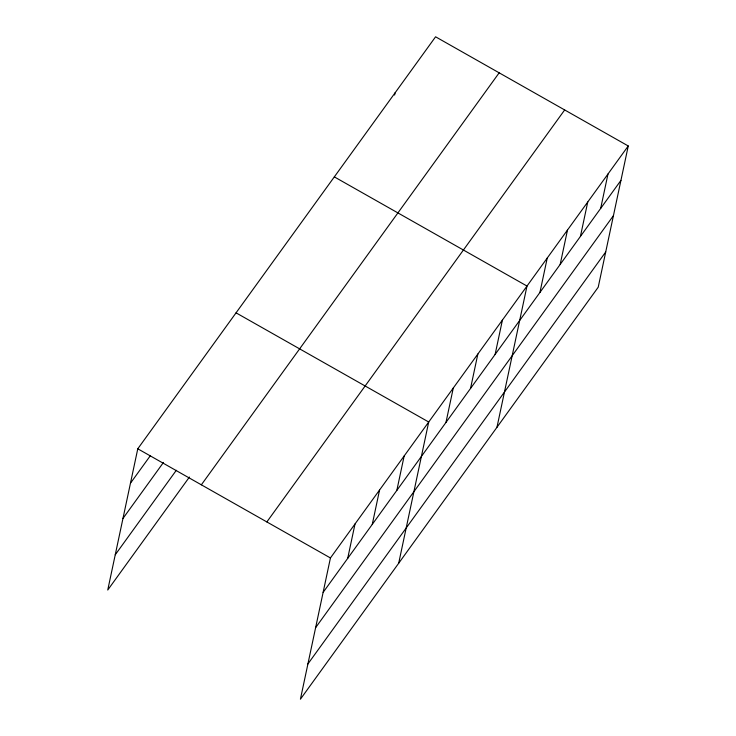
<?xml version="1.0" encoding="UTF-8"?>
<svg xmlns="http://www.w3.org/2000/svg" width="736" height="736" viewBox="0 0 736 736"><rect width="100%" height="100%" fill="white"/><g stroke="black" fill="none" stroke-linecap="round" stroke-linejoin="round"><path stroke-width="1.1" d="M628.25 145.976L330.436 557.962L300.417 699.2L598.221 287.206L628.25 145.976L435.583 36.8L137.779 448.794L107.75 590.024L189.428 477.038M394.606 95.054L395.085 92.828M347.696 558.394L355.01 523.977M372.26 524.409L379.574 489.983M396.833 490.415L404.147 455.998M398.691 563.242L428.711 422.004L236.054 312.837M445.97 422.436L453.284 388.019M470.534 388.452L477.857 354.025M495.107 354.458L502.421 320.04M496.966 427.285L526.994 286.046L334.328 176.879M539.93 292.459L547.244 258.032M560.179 264.436L567.493 230.018M580.428 236.422L587.742 202.004M600.677 208.408L607.991 173.99M130.456 483.212L150.383 455.648M122.967 518.457L163.475 462.42M115.248 554.778L176.336 470.267M201.351 484.822L499.164 72.827M266.855 521.934L564.668 109.949M323.122 592.379L620.926 180.394M315.634 627.633L613.438 215.639M307.906 663.955L605.719 251.96M137.779 448.794L330.436 557.962"/></g></svg>
